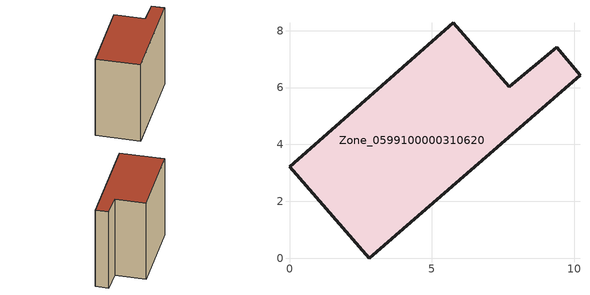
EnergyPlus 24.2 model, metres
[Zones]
Zone_0599100000310620
 floor ground (C_G): 2.8,0 0,3.21 5.76,8.28 7.73,6.03 9.4,7.42 10.21,6.44 z0
 wall outside (C_F): 2.8,0 10.21,6.44 9.4,7.42 7.73,6.03 5.76,8.28 0,3.21 2.8,0 z0:8.37
 roof outside (C_R): 0,3.21 2.8,0 10.21,6.44 9.4,7.42 7.73,6.03 5.76,8.28 z8.37
[BUILDING]
Pand.0599100000310620: North Axis=0; Terrain=City; Loads Convergence Tolerance Value=0.04; Temperature Convergence Tolerance Value=0.4; Solar Distribution=FullExterior; Maximum Number of Warmup Days=25; Minimum Number of Warmup Days=1
[Site:Location]
Rotterdam.The.Hague.AP_ZH_NLD Design_Conditions: Latitude=51.96; Longitude=4.45; Time Zone=1; Elevation=-4.5
[SITE:GROUNDTEMPERATURE:BUILDINGSURFACE]
18, 18, 18, 18, 18, 18, 18, 18, 18, 18, 18, 18
[MATERIAL] Thermal Absorptance=0.9; Solar Absorptance=0.7; Visible Absorptance=0.7
Name | Roughness | Thickness | Conductivity | Density | Specific Heat
G.TI.1946 | MediumSmooth | 0.15 | 1 | 540 | 1210
F.TI.1946 | Rough | 0.3 | 0.857143 | 1920 | 840
R.TI.1946 | MediumRough | 0.2 | 0.1 | 1500 | 1000
[CONSTRUCTION]
C_G: G.TI.1946
C_F: F.TI.1946
C_R: R.TI.1946
[ZONE]
Zone_0599100000310620: Type=1; Multiplier=1; Ceiling Height=Autocalculate; Volume=Autocalculate; Floor Area=autocalculate; Part of Total Floor Area=Yes
[ZONEINFILTRATION:DESIGNFLOWRATE]
Infil_Zone_0599100000310620: Zone or ZoneList or Space or SpaceList=Zone_0599100000310620; Schedule=AlwaysOn; Design Flow Rate Calculation Method=Flow/Area; Flow Rate per Floor Area=0.003; Constant Term Coefficient=1; Temperature Term Coefficient=0; Velocity Term Coefficient=0; Velocity Squared Term Coefficient=0
[HVACTEMPLATE:ZONE:IDEALLOADSAIRSYSTEM]
Zone_0599100000310620: Maximum Heating Supply Air Temperature=50; Minimum Cooling Supply Air Temperature=13; Maximum Heating Supply Air Humidity Ratio=0.0156; Minimum Cooling Supply Air Humidity Ratio=0.0077; Heating Limit=NoLimit; Cooling Limit=NoLimit; Dehumidification Control Type=ConstantSensibleHeatRatio; Cooling Sensible Heat Ratio=0.7; Dehumidification Setpoint=60; Humidification Control Type=None; Humidification Setpoint=30; Outdoor Air Method=None; Outdoor Air Flow Rate per Person=0.00944; Outdoor Air Flow Rate per Zone Floor Area=0; Outdoor Air Flow Rate per Zone=0; Demand Controlled Ventilation Type=None; Outdoor Air Economizer Type=NoEconomizer; Heat Recovery Type=None; Sensible Heat Recovery Effectiveness=0.7; Latent Heat Recovery Effectiveness=0.65
[ZONECONTROL:THERMOSTAT]
ThermostatControl_Zone_0599100000310620: Zone or ZoneList=Zone_0599100000310620; Control Type Schedule=DualSetpointControlType; Control 1=Thermostat_Zone_0599100000310620; Temperature Difference Between Cutout And Setpoint=0
[THERMOSTATSETPOINT:DUALSETPOINT]
Thermostat_Zone_0599100000310620: Heating Setpoint Temperature Schedule=HeatingSetpoint_Zone_0599100000310620; Cooling Setpoint Temperature Schedule=CoolingSetpoint_Zone_0599100000310620
[SCHEDULE:COMPACT]
HeatingSetpoint_Zone_0599100000310620: Through: 12/31, For: AllDays, Until: 24:00, 21
CoolingSetpoint_Zone_0599100000310620: Through: 12/31, For: AllDays, Until: 24:00, 24
DualSetpointControlType: Through: 12/31, For: AllDays, Until: 24:00, 4
AlwaysOn: Through: 12/31, For: AllDays, Until: 24:00, 1
